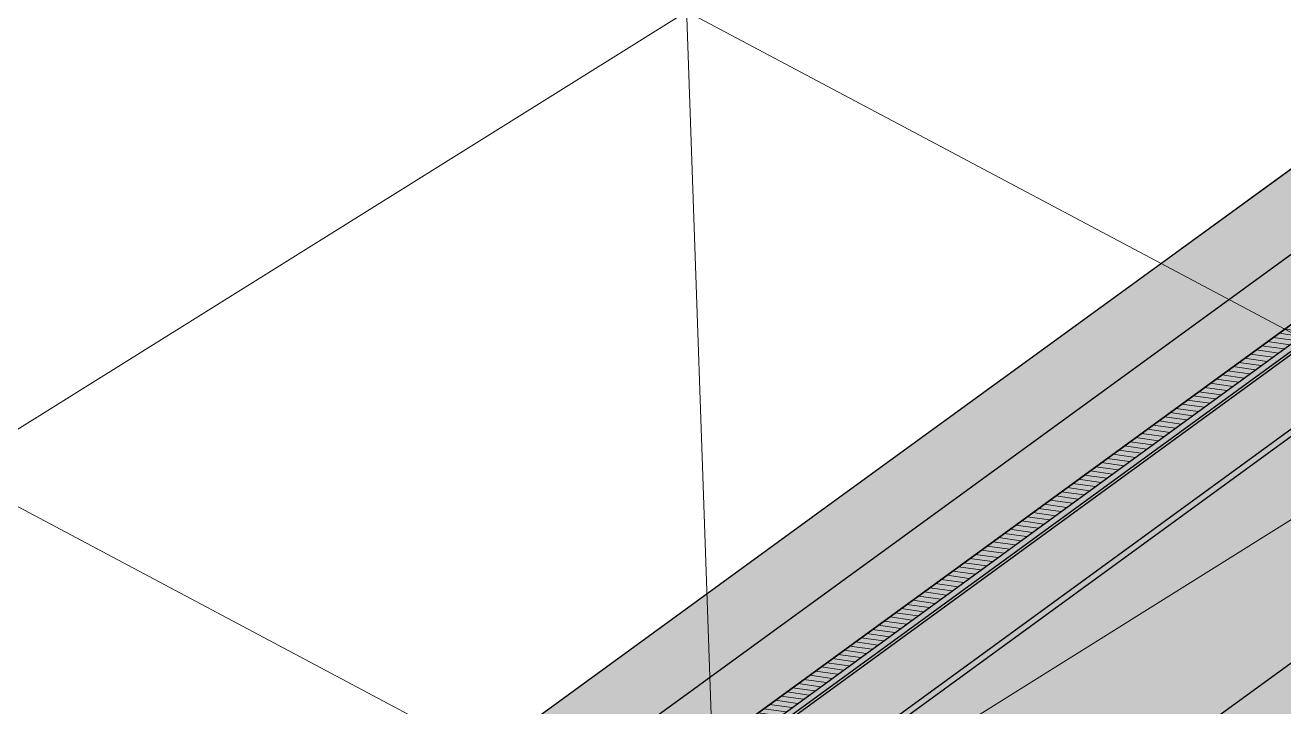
# Model space of a CAD drawing. Header units: metres. Extents: x 678805 to 1359287, y 2747329 to 5497370.
# Drawn here: x 679855.0916 to 679855.4903, y 2748711.3085 to 2748711.5246 of the extents above; entities that cross this region are included whole.
import ezdxf

# ---------------------------------------------------------------- set-up
doc = ezdxf.new("R2010")
doc.units = ezdxf.units.M
for name, color, linetype in [('00_XREF_MON_HSC_PAVEMENT', 7, 'Continuous'), ('00_XREF_TWQ_BUILDINGS', 7, 'Continuous'), ('XREF_MON_BUILDINGS$0$00-Modulos DEFINIDOS', 7, 'Continuous'), ('XREF_MON_BUILDINGS$0$00-Modulos ROOFS', 2, 'Continuous'), ('XREF_MON_BUILDINGS$0$02-L-01_Struture aux', 4, 'Continuous'), ('XREF_MON_BUILDINGS$0$02-L-Insulation', 252, 'Continuous'), ('XREF_MON_BUILDINGS$0$02-L-panel', 5, 'Continuous'), ('XREF_MON_BUILDINGS$0$02_L_Furniture', 7, 'Continuous'), ('XREF_MON_BUILDINGS$0$02_L_Projection', 8, 'Continuous')]:
    doc.layers.add(name, color=color, linetype=linetype)
doc.layers.add('XREF_MON_BUILDINGS$0$0-WIPEOUTS', color=7, linetype='Continuous', true_color=0xffffff)
doc.layers.add('XREF_MON_BUILDINGS$0$02-H-254', color=254, linetype='Continuous', lineweight=0)
doc.layers.add('XREF_MON_BUILDINGS$0$02-KH-13 Restaurant', color=7, linetype='Continuous', lineweight=30, true_color=0xed2d02)
doc.layers.add('XREF_MON_HSC_PAVEMENT$0$03-TR-Pavement_07_Precast irregular Concrete Blocks', color=7, linetype='Continuous', lineweight=5, true_color=0xb3b3b3)
doc.layers.get('XREF_MON_BUILDINGS$0$02-KH-13 Restaurant').off()
doc.linetypes.add('XREF_MON_BUILDINGS$0$BATTING', pattern='A,0.0001,-0.1,[134,ltypeshp.shx,S=0.1,R=0,X=-0.1,Y=0],-0.2,[134,ltypeshp.shx,S=0.1,R=180,X=0.1,Y=0],-0.1', length=0.4001)

# ---------------------------------------------------------------- blocks, each defined once
blk = doc.blocks.new('XREF_MON_BUILDINGS$0$modulo kiosco')
at = {"layer": 'XREF_MON_BUILDINGS$0$0-WIPEOUTS', "true_color": 0xfcfcfc}
h = blk.add_hatch(color=7, dxfattribs=at)
h.dxf.hatch_style = 1
h.paths.add_polyline_path([(119.6986085139215, -61.62058441969566), (119.6986085125245, -56.82058442011476), (124.4986085132696, -56.82058442058042), (124.4986085123383, -61.62058442132547)])
at = {"layer": 'XREF_MON_BUILDINGS$0$00-Modulos ROOFS', "lineweight": 0}
blk.add_lwpolyline([(119.6986085139215, -61.62058441969566), (119.6986085125245, -56.82058442011476), (124.4986085132696, -56.82058442058042), (124.4986085123383, -61.62058442132547)], close=True, dxfattribs=at)
at = {"layer": 'XREF_MON_BUILDINGS$0$00-Modulos ROOFS'}
blk.add_lwpolyline([(124.4986085137352, -57.12058442062698), (124.4986085132696, -56.82058442058042), (124.1986085125245, -56.82058442151174), (119.9986085128039, -56.82058442034759), (119.6986085125245, -56.82058442011476), (119.6986085125245, -57.12058442085981), (119.6986085134558, -61.32058442058042), (119.6986085139215, -61.62058441969566), (119.9986085128039, -61.62058442062698), (124.1986085125245, -61.62058442109264), (124.4986085123383, -61.62058442132547), (124.4986085128039, -61.32058442081325)], close=True, dxfattribs=at)
blk = doc.blocks.new('XREF_MON_BUILDINGS$0$window')
at = {"layer": 'XREF_MON_BUILDINGS$0$02_L_Projection', "linetype": 'Continuous'}
blk.add_line((2.399808479907173, 0.2977654434945831), (-2.400192806613489, 0.297765443494357), dxfattribs=at)
blk = doc.blocks.new('XREF_MON_BUILDINGS$0$Modulos_Restaurant Monasya')
at = {"layer": 'XREF_MON_BUILDINGS$0$02-H-254', "ltscale": 125}
h = blk.add_hatch(dxfattribs=at)
h.set_pattern_fill('ANSI31', color=256, scale=0.0005, angle=270.0335098901293, style=0)
h.set_pattern_definition([(315.0335098901293, (-160.8158742838425, 257.2912297815778), (0.001121875301451514, 0.001123188344843853), [])])
h.paths.add_polyline_path([(18.59600831588699, 0.004342428037150015), (19.18110017479472, 0.00468175860010156), (19.18109925165408, 0.00626015995953999), (19.20307038826843, 0.006343036427553628), (19.20307421835338, -0.0002057072241523628), (18.59601125212259, -0.0006779968866776898)])
at = {"layer": 'XREF_MON_BUILDINGS$0$02-L-01_Struture aux'}
for p, q in [((17.99478128858431, 0.02772024724345279), (19.15821068535735, 0.02840071552430068)), ((19.15821182587422, 0.02645071855693182), (17.99478394132922, 0.02577027847496716))]:
    blk.add_line(p, q, dxfattribs=at)
for points in [[(19.15822301146864, 0.007326165939504747), (17.99480995843095, 0.00664573475740049)], [(17.99481100614781, 0.005875583368721848), (19.15822354216675, 0.006556014248305431)]]:
    blk.add_lwpolyline(points, dxfattribs=at)
at = {"layer": 'XREF_MON_BUILDINGS$0$02-L-Insulation', "linetype": 'XREF_MON_BUILDINGS$0$BATTING', "ltscale": 0.08}
blk.add_line((19.11639037153731, 0.08630694962892171), (17.99471692850972, 0.08565092996366452), dxfattribs=at)
at = {"layer": 'XREF_MON_BUILDINGS$0$02-L-panel'}
for p, q in [((18.59601193995576, -0.0006355911174278361), (19.20307425930889, -0.0002757336735594862)), ((19.20307425930889, -0.0002757336735594862), (18.59601193995576, -0.0006355911174278361))]:
    blk.add_line(p, q, dxfattribs=at)
blk.add_lwpolyline([(19.16983575096572, 0.006393625358102284), (19.16983668032611, 0.004804589338165854), (18.59600762805388, 0.004300022267900161), (18.59601193995576, -0.0006355911174278361)], dxfattribs=at)
at = {"layer": 'XREF_MON_BUILDINGS$0$02_L_Furniture', "rotation": 180}
blk.add_blockref('XREF_MON_BUILDINGS$0$window', (16.80291365901985, 0.2792461659397549), dxfattribs=at)
blk = doc.blocks.new('XREF_MON_BUILDINGS')
at = {"layer": 'XREF_MON_BUILDINGS$0$02-KH-13 Restaurant', "linetype": 'Continuous', "xscale": -1, "rotation": 306.058413230031}
blk.add_blockref('XREF_MON_BUILDINGS$0$modulo kiosco', (679978.2022615978, 2748646.821237208), dxfattribs=at)
at = {"layer": 'XREF_MON_BUILDINGS$0$00-Modulos DEFINIDOS', "rotation": 216.0573440932065}
blk.add_blockref('XREF_MON_BUILDINGS$0$Modulos_Restaurant Monasya', (679870.6460366151, 2748722.461789462), dxfattribs=at)
blk = doc.blocks.new('XREF_MON_HSC_PAVEMENT')
at = {"layer": 'XREF_MON_HSC_PAVEMENT$0$03-TR-Pavement_07_Precast irregular Concrete Blocks', "linetype": 'Continuous'}
h = blk.add_hatch(dxfattribs=at)
h.set_pattern_fill('NET3', color=256, scale=0.075, angle=92)
h.set_pattern_definition([(91.99999999999997, (679898.7697564481, 2748715.385348614), (-0.2379799406839221, -0.008310442652282986), []), (152, (679898.7697564481, 2748715.385348614), (-0.1117929158883903, -0.2102518955495319), []), (212, (679898.7697564481, 2748715.385348614), (0.1261870247955318, -0.201941452897249), [])])
h.paths.add_polyline_path([(679858.5016801929, 2748700.126433144), (679883.3906801362, 2748715.619636551), (679862.621122878, 2748743.643882493), (679859.153208235, 2748741.480948735), (679858.8356451598, 2748741.990027512), (679839.8293875301, 2748730.135477967)])

msp = doc.modelspace()

# ---------------------------------------------------------------- block references
at = {"layer": '00_XREF_MON_HSC_PAVEMENT'}
msp.add_blockref('XREF_MON_HSC_PAVEMENT', (0, 0), dxfattribs=at)

# ---------------------------------------------------------------- next in the draw order: block references
at = {"layer": '00_XREF_TWQ_BUILDINGS'}
msp.add_blockref('XREF_MON_BUILDINGS', (0, 0), dxfattribs=at)

# ---------------------------------------------------------------- next in the draw order: block references
msp.add_blockref('XREF_MON_BUILDINGS', (0, 0))

doc.saveas('drawing.dxf')
